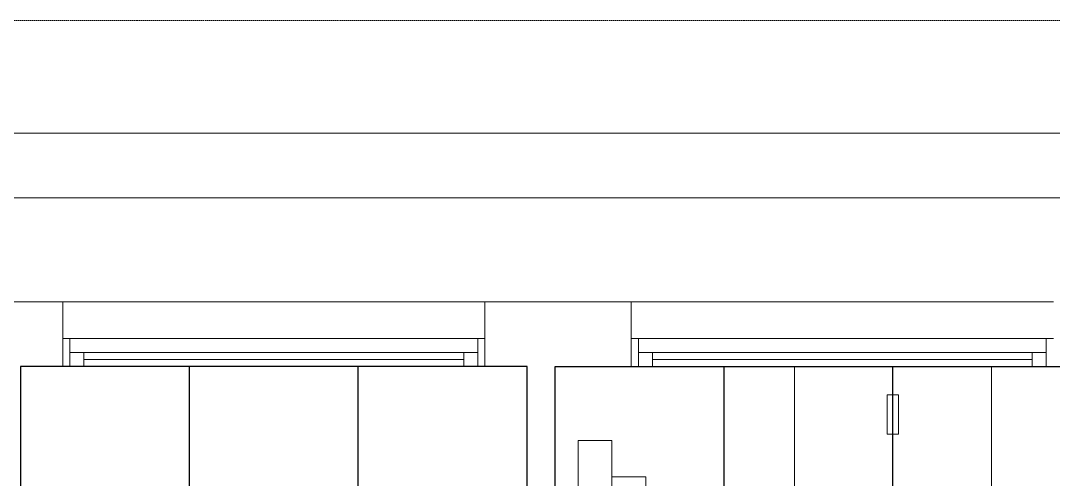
# Model space of a CAD drawing. Extents: x -12260 to 57327, y -29287 to 19916.
# Drawn here: x 23316 to 26986, y 8209 to 9840 of the extents above; entities that cross this region are included whole.
import ezdxf

# ---------------------------------------------------------------- set-up
doc = ezdxf.new("R2010")
doc.units = 0
doc.header["$LTSCALE"] = 0.25
doc.linetypes.add('01-First Floor-FUR$0$HIDDEN', pattern=[9.525, 6.35, -3.175])
doc.linetypes.add('DASHDOT', pattern=[25.4, 12.7, -6.35, 0, -6.35])
for name, color, linetype, lineweight in [('01-First Floor-FUR$0$Aluminum', 251, 'Continuous', 5), ('01-First Floor-FUR$0$LOADING', 253, 'Continuous', 5), ('01-First Floor-FUR$0$Proj', 251, 'Continuous', 5), ('01-First Floor-FUR$0$Walls', 251, 'Continuous', 5), ('E-LITE-CLNG-CNDT', 6, 'DASHDOT', 35)]:
    doc.layers.add(name, color=color, linetype=linetype, lineweight=lineweight)
doc.layers.add('01-First Floor-FUR$0$FALSE CEILING', color=251, linetype='Continuous')

# ---------------------------------------------------------------- blocks, each defined once
blk = doc.blocks.new('01-First Floor-FUR$0$3-Wall-hung vitreous china basin -  Khroma - 327651xx0 - 327651000 White-4272088-4-Second Floor Level')
at = {"layer": '01-First Floor-FUR$0$LOADING'}
for p, q in [((475, 489.5), (-225, 489.5)), ((-225, 489.5), (-225, 10)), ((475, 10), (475, 489.5)), ((105, 250), (145, 250)), ((105, 110), (105, 250)), ((145, 110), (145, 250)), ((105, 110), (145, 110))]:
    blk.add_line(p, q, dxfattribs=at)
blk = doc.blocks.new('01-First Floor-FUR$0$D.122.06.11')
for points in [[(285783, 4268), (285783, 4268), (285783, 4388), (285713, 4388), (285643, 4388), (285643, 4268)], [(285513, 4148), (285913, 4148), (285913, 4268), (285513, 4268), (285513, 4148)]]:
    blk.add_lwpolyline(points)
blk = doc.blocks.new('01-First Floor-FUR')
at = {"layer": '01-First Floor-FUR$0$Aluminum'}
for p, q in [((24965.6, 8710), (23465.6, 8710)), ((23490.6, 8710), (23490.6, 8610)), ((24940.6, 8710), (24940.6, 8610)), ((25486, 8710), (26986, 8710)), ((25511, 8710), (25511, 8610)), ((26961, 8710), (26961, 8610)), ((24940.6, 8660), (23490.6, 8660)), ((23540.6, 8660), (23540.6, 8610)), ((23540.6, 8635), (24890.6, 8635)), ((24890.6, 8660), (24890.6, 8610)), ((25511, 8660), (26961, 8660)), ((25561, 8660), (25561, 8610)), ((26911, 8635), (25561, 8635)), ((26911, 8660), (26911, 8610)), ((24965.6, 8610), (23465.6, 8610)), ((25486, 8610), (26986, 8610))]:
    blk.add_line(p, q, dxfattribs=at)
at = {"layer": '01-First Floor-FUR$0$FALSE CEILING', "linetype": 'Continuous'}
for p, q in [((23915.6, -910), (23915.6, 8610)), ((24515.6, -910), (24515.6, 8610)), ((25815.6, 5110), (25815.6, 8610)), ((26415.6, 5110), (26415.6, 8610))]:
    blk.add_line(p, q, dxfattribs=at)
at = {"layer": '01-First Floor-FUR$0$FALSE CEILING'}
for points in [[(23315.6, -910), (25115.6, -910), (25115.6, 8610), (23315.6, 8610)], [(25215.6, 8610), (29215.6, 8610), (29215.6, 5110), (25215.6, 5110)]]:
    blk.add_lwpolyline(points, close=True, dxfattribs=at)
at = {"layer": '01-First Floor-FUR$0$Proj'}
for p, q in [((19755.8, 9440), (35156.2, 9440)), ((19985.8, 9210), (34926.2, 9210))]:
    blk.add_line(p, q, dxfattribs=at)
at = {"layer": '01-First Floor-FUR$0$Proj', "linetype": '01-First Floor-FUR$0$HIDDEN'}
for p, q in [((23465.6, 8840), (24965.6, 8840)), ((26986, 8840), (25486, 8840))]:
    blk.add_line(p, q, dxfattribs=at)
at = {"layer": '01-First Floor-FUR$0$Proj', "linetype": '01-First Floor-FUR$0$HIDDEN', "ltscale": 3}
blk.add_lwpolyline([(48606, 9840), (-2814, 9840), (-2814, -14060), (48606, -14060)], dxfattribs=at)
blk.add_lwpolyline([(48606, 9840), (-2814, 9840), (-2814, -14060), (48606, -14060)], dxfattribs=at)
at = {"layer": '01-First Floor-FUR$0$Walls'}
for p, q in [((21886.9, 8840, 0), (23465.6, 8840)), ((23465.6, 8610), (23465.6, 8840)), ((24965.6, 8840), (25486, 8840)), ((24965.6, 8610), (24965.6, 8840)), ((25486, 8610), (25486, 8840)), ((23315.6, 8610), (23465.6, 8610)), ((24965.6, 8610), (25115.6, 8610)), ((25115.6, 6150), (25115.6, 8610)), ((25215.6, 8610), (25486, 8610)), ((25215.6, 6150), (25215.6, 8610))]:
    blk.add_line(p, q, dxfattribs=at)
at = {"layer": '01-First Floor-FUR$0$LOADING'}
for name, p, rotation in [('01-First Floor-FUR$0$3-Wall-hung vitreous china basin -  Khroma - 327651xx0 - 327651000 White-4272088-4-Second Floor Level', (26540.6, 8619.5, -0.1), 180), ('01-First Floor-FUR$0$D.122.06.11', (21149, 293860.4, -0.1), 270)]:
    blk.add_blockref(name, p, dxfattribs=dict(at, rotation=rotation))

msp = doc.modelspace()

# ---------------------------------------------------------------- block references
at = {"layer": 'E-LITE-CLNG-CNDT'}
msp.add_blockref('01-First Floor-FUR', (0, 0), dxfattribs=at)

doc.saveas('drawing.dxf')
